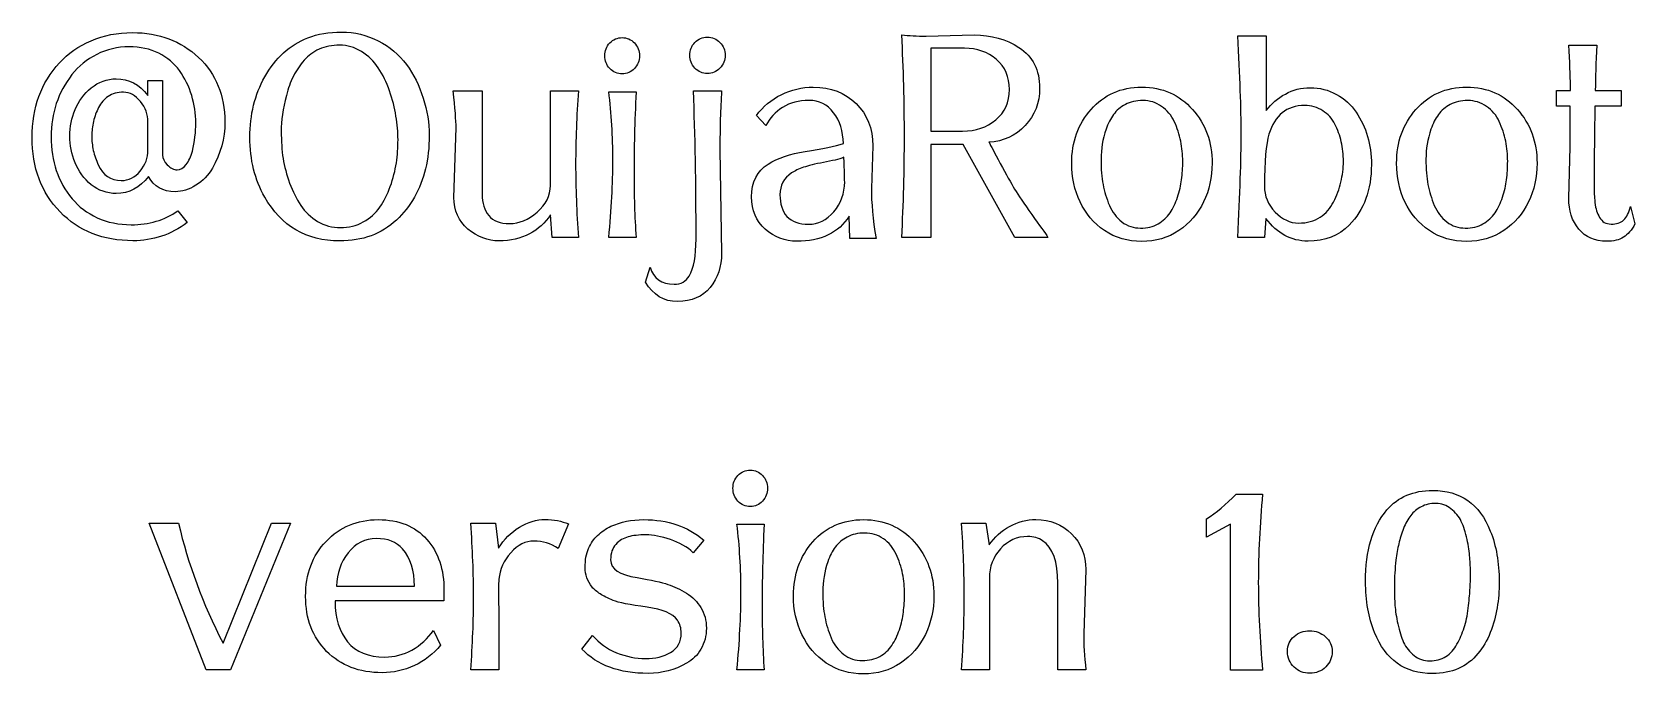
# Model space of a CAD drawing. Extents: x -16 to 298, y 21 to 171.
# Drawn here: x 121 to 187.2, y 135.4 to 161.9 of the extents above; entities that cross this region are included whole.
import ezdxf

# ---------------------------------------------------------------- set-up
doc = ezdxf.new("R2010")
doc.units = 0
doc.layers.add('Layer_1', color=7, linetype='CONTINUOUS')

msp = doc.modelspace()

# ---------------------------------------------------------------- linework, layer by layer
at = {"layer": 'Layer_1', "color": 7}
for points in [[(145.376304, 161.622906)], [(148.897194, 161.643576)], [(157.937124, 161.684916)], [(136.460394, 160.513586)], [(125.787484, 156.978916)], [(149.413954, 157.006476)], [(155.732234, 157.158066)], [(169.746914, 156.434596)], [(183.169004, 156.434596)], [(125.815094, 155.890266)], [(154.567784, 155.669786)], [(135.798934, 155.483746)], [(138.424144, 155.022106)], [(168.320614, 155.035886)], [(181.742704, 155.035886)], [(184.478144, 154.994546)], [(174.762944, 154.836066)], [(171.972454, 154.160836)], [(145.948194, 153.375346)], [(150.667974, 143.774696)], [(143.164654, 141.549156)], [(164.531034, 139.668136)], [(181.604904, 139.165156)], [(133.573414, 138.979116)], [(138.010694, 138.806846)], [(148.029034, 138.696596)], [(158.254074, 138.586376)], [(180.323404, 138.069616)], [(156.827774, 137.187666)], [(173.777674, 137.146326)], [(151.239854, 135.527136)]]:
    msp.add_lwpolyline(points, close=True, dxfattribs=at)
for points in [[(157.937124, 161.684916), (159.914614, 161.733116)], [(170.808014, 161.698696), (171.979344, 161.698696), (171.979344, 158.611896)], [(159.514974, 161.181936), (158.123164, 161.181936), (158.123164, 157.764396), (159.439184, 157.764396)], [(184.478124, 161.312846), (185.635684, 161.312846)], [(125.787534, 159.238906), (125.787534, 159.859016), (126.393874, 159.859016), (126.393874, 156.765326)], [(184.478134, 154.994546), (184.540134, 157.109836), (184.540134, 158.791036), (183.975144, 158.791036), (183.975144, 159.445606), (184.547024, 159.445606), (184.547024, 159.617866)], [(138.396574, 159.431826), (139.588574, 159.431826), (139.588574, 155.159906)], [(142.413554, 155.525086), (142.413554, 159.431826), (143.571104, 159.431826)], [(144.825094, 159.390486), (145.948194, 159.390486)], [(148.318404, 159.424936), (149.482854, 159.424936)], [(185.573684, 159.445606), (186.648554, 159.445606), (186.648554, 158.791036), (185.559904, 158.791036)], [(151.315624, 157.991776), (150.922874, 158.405186)], [(125.787494, 156.978916), (125.787494, 158.143366)], [(138.424104, 155.022106), (138.513704, 157.902206)], [(149.413954, 157.006476), (149.482854, 152.720786)], [(155.732264, 157.158066), (155.670264, 155.401066)], [(162.966964, 153.375316), (161.595814, 153.375316), (159.466744, 157.213156), (158.123164, 157.213156), (158.123164, 153.375316), (156.924264, 153.375316)], [(127.020874, 154.470886), (127.406724, 153.988576)], [(143.571104, 153.375346), (142.482454, 153.375346), (142.420454, 154.305526)], [(187.034404, 154.650036), (187.213554, 153.940346)], [(155.863184, 153.327116), (154.774534, 153.327116), (154.746934, 154.250406)], [(171.972444, 154.160836), (171.910444, 153.375346), (170.808014, 153.375346)], [(145.948194, 153.375346), (144.825094, 153.375346)], [(146.340924, 151.528776), (146.533844, 152.148896)], [(170.739104, 142.782506), (171.834644, 142.782506)], [(171.834644, 135.520246), (170.504834, 135.520246), (170.504834, 141.535376), (169.512644, 141.011726), (169.512644, 141.755866)], [(130.893124, 141.583606), (131.678604, 141.583606), (129.198134, 135.527136), (128.185284, 135.527136), (125.835724, 141.583606), (127.048394, 141.583606)], [(128.888084, 136.629566), (130.893124, 141.583606)], [(139.120114, 141.576716), (140.146754, 141.576716), (140.270774, 140.556976)], [(143.164554, 141.549156), (142.737364, 140.536306)], [(150.116754, 141.542266), (151.239854, 141.542266)], [(159.390954, 141.576716), (160.403814, 141.576716), (160.534724, 140.687886)], [(148.745614, 140.887706), (148.311524, 140.364046)], [(160.548504, 139.330516), (160.548504, 135.527136), (159.390954, 135.527136)], [(164.531034, 135.527136), (163.373484, 135.527136), (163.373484, 139.103146)], [(164.531034, 139.668136), (164.441434, 137.022306)], [(138.010694, 138.806866), (138.010694, 138.372786), (133.518284, 138.372786), (133.518284, 138.358986)], [(133.573414, 138.979116), (136.791124, 138.979116)], [(140.277554, 138.048946), (140.284554, 135.527136), (139.120114, 135.527136)], [(137.576614, 137.160086), (137.872884, 136.546866)], [(143.708884, 136.388406), (144.156744, 136.946516)], [(151.239854, 135.527136), (150.116754, 135.527136)]]:
    msp.add_lwpolyline(points, dxfattribs=at)
for points in [[(123.437974, 161.491996), (123.961634, 161.717076), (124.531224, 161.829616), (125.146744, 161.829616)], [(125.146744, 161.829616), (126.244584, 161.829616), (127.154091, 161.487403), (127.875264, 160.802976)], [(130.610624, 159.996826), (131.051597, 160.782306), (131.646451, 161.322036), (132.395184, 161.616016)], [(132.395184, 161.616016), (132.799411, 161.772196), (133.263351, 161.850286), (133.787004, 161.850286)], [(133.787004, 161.850286), (134.315251, 161.850286), (134.818234, 161.728559), (135.295954, 161.485106)], [(144.866434, 161.402426), (145.008827, 161.549413), (145.178784, 161.622906), (145.376304, 161.622906)], [(145.376304, 161.622906), (145.573824, 161.622906), (145.741484, 161.549413), (145.879284, 161.402426)], [(148.380424, 161.423096), (148.522824, 161.570083), (148.695081, 161.643576), (148.897194, 161.643576)], [(148.897194, 161.643576), (149.099307, 161.643576), (149.271561, 161.570083), (149.413954, 161.423096)], [(157.034514, 157.543886), (157.034514, 158.944893), (156.997764, 160.341303), (156.924264, 161.733116)], [(156.924264, 161.733116), (157.209057, 161.700983), (157.546677, 161.684916), (157.937124, 161.684916)], [(159.914614, 161.733116), (160.622001, 161.733116), (161.239821, 161.560863), (161.768074, 161.216356)], [(170.945814, 157.640376), (170.945814, 158.692283), (170.899881, 160.045056), (170.808014, 161.698696)], [(122.128844, 160.582486), (122.482537, 160.968339), (122.918914, 161.271509), (123.437974, 161.491996)], [(123.672244, 160.926996), (123.258831, 160.720289), (122.916617, 160.442386), (122.645604, 160.093286)], [(125.002054, 161.243946), (124.533521, 161.243946), (124.090251, 161.138296), (123.672244, 160.926996)], [(126.235394, 160.975226), (125.881701, 161.154373), (125.470587, 161.243946), (125.002054, 161.243946)], [(127.089784, 160.258646), (126.873891, 160.561819), (126.589094, 160.800679), (126.235394, 160.975226)], [(132.856804, 161.140596), (132.613351, 161.030349), (132.406647, 160.878766), (132.236694, 160.685846)], [(133.704304, 161.312846), (133.387357, 161.312846), (133.104857, 161.255429), (132.856804, 161.140596)], [(134.606914, 161.044136), (134.326714, 161.223276), (134.025844, 161.312846), (133.704304, 161.312846)], [(135.302824, 160.368896), (135.123684, 160.644503), (134.891714, 160.869583), (134.606914, 161.044136)], [(135.295954, 161.485106), (135.773674, 161.246246), (136.161821, 160.922406), (136.460394, 160.513586)], [(144.659724, 160.871876), (144.659724, 161.078583), (144.728627, 161.255433), (144.866434, 161.402426)], [(145.879284, 161.402426), (146.021684, 161.255433), (146.092884, 161.078583), (146.092884, 160.871876)], [(148.166834, 160.892546), (148.166834, 161.099253), (148.238031, 161.276103), (148.380424, 161.423096)], [(149.413954, 161.423096), (149.560947, 161.276103), (149.634444, 161.099253), (149.634444, 160.892546)], [(160.837894, 160.720296), (160.479607, 161.028056), (160.038634, 161.181936), (159.514974, 161.181936)], [(161.768074, 161.216356), (162.337661, 160.839689), (162.622454, 160.279286), (162.622454, 159.535146)], [(184.547024, 159.617866), (184.547024, 160.068019), (184.524057, 160.633013), (184.478124, 161.312846)], [(185.635684, 161.312846), (185.603551, 160.582486), (185.582884, 159.960073), (185.573684, 159.445606)], [(120.998854, 157.495686), (120.998854, 158.731326), (121.375517, 159.760259), (122.128844, 160.582486)], [(127.592764, 159.232016), (127.477924, 159.613269), (127.310264, 159.955479), (127.089784, 160.258646)], [(127.875264, 160.802976), (128.601031, 160.118549), (128.963914, 159.232013), (128.963914, 158.143366)], [(132.236694, 160.685846), (132.066734, 160.492919), (131.919744, 160.274729), (131.795724, 160.031276)], [(135.764474, 159.424936), (135.640447, 159.778636), (135.486564, 160.093289), (135.302824, 160.368896)], [(136.460394, 160.513586), (136.763567, 160.104766), (136.995537, 159.643123), (137.156304, 159.128656)], [(144.866434, 160.341336), (144.728627, 160.492916), (144.659724, 160.669763), (144.659724, 160.871876)], [(145.376304, 160.120846), (145.178784, 160.120846), (145.008827, 160.194343), (144.866434, 160.341336)], [(145.879284, 160.341336), (145.741484, 160.194343), (145.573824, 160.120846), (145.376304, 160.120846)], [(146.092884, 160.871876), (146.092884, 160.669763), (146.021684, 160.492916), (145.879284, 160.341336)], [(148.380424, 160.362006), (148.238031, 160.513586), (148.166834, 160.690433), (148.166834, 160.892546)], [(148.897194, 160.141516), (148.699674, 160.141516), (148.527417, 160.215013), (148.380424, 160.362006)], [(149.413954, 160.362006), (149.266967, 160.215013), (149.094714, 160.141516), (148.897194, 160.141516)], [(149.634444, 160.892546), (149.634444, 160.690433), (149.560947, 160.513586), (149.413954, 160.362006)], [(161.375334, 159.480056), (161.375334, 160.003709), (161.196187, 160.417123), (160.837894, 160.720296)], [(122.645604, 160.093286), (122.071424, 159.353739), (121.784334, 158.499356), (121.784334, 157.530136)], [(123.444864, 159.548956), (123.748037, 159.797003), (124.092547, 159.921026), (124.478394, 159.921026)], [(124.478394, 159.921026), (124.988267, 159.921026), (125.424647, 159.693653), (125.787534, 159.238906)], [(129.997404, 157.509466), (129.997404, 158.441939), (130.201811, 159.271059), (130.610624, 159.996826)], [(131.795724, 160.031276), (131.671697, 159.787823), (131.575234, 159.523699), (131.506334, 159.238906)], [(122.776524, 158.653236), (122.923511, 159.006929), (123.146291, 159.305503), (123.444864, 159.548956)], [(124.140734, 159.190666), (123.975374, 159.075833), (123.844461, 158.926546), (123.747994, 158.742806)], [(124.781524, 159.369816), (124.524291, 159.369816), (124.310694, 159.310099), (124.140734, 159.190666)], [(125.477434, 158.983966), (125.270727, 159.241199), (125.038757, 159.369816), (124.781524, 159.369816)], [(125.787494, 158.143366), (125.787494, 158.451126), (125.684141, 158.731326), (125.477434, 158.983966)], [(127.765014, 158.102016), (127.765014, 158.478683), (127.707597, 158.855349), (127.592764, 159.232016)], [(131.506334, 159.238906), (131.363934, 158.678499), (131.292734, 158.186996), (131.292734, 157.764396)], [(136.033184, 158.384516), (135.982651, 158.724436), (135.893081, 159.071243), (135.764474, 159.424936)], [(137.156304, 159.128656), (137.321671, 158.614189), (137.404354, 158.102019), (137.404354, 157.592146)], [(138.513704, 157.902206), (138.513704, 158.200779), (138.474661, 158.710653), (138.396574, 159.431826)], [(143.571104, 159.431826), (143.493017, 158.393706), (143.453974, 157.383146), (143.453974, 156.400146)], [(144.990454, 156.572396), (144.990454, 157.550803), (144.935334, 158.490166), (144.825094, 159.390486)], [(145.948194, 159.390486), (145.893061, 158.136473), (145.865494, 157.031746), (145.865494, 156.076306)], [(148.428654, 153.313336), (148.428654, 155.610069), (148.391904, 157.647269), (148.318404, 159.424936)], [(149.482854, 159.424936), (149.436921, 158.694576), (149.413954, 157.888423), (149.413954, 157.006476)], [(150.922874, 158.405186), (151.193894, 158.777259), (151.536107, 159.064353), (151.949514, 159.266466)], [(151.949514, 159.266466), (152.362927, 159.473166), (152.803901, 159.576516), (153.272434, 159.576516)], [(153.093284, 159.032196), (152.675284, 159.032196), (152.312401, 158.935733), (152.004634, 158.742806)], [(154.106144, 158.522326), (153.848911, 158.862239), (153.511291, 159.032196), (153.093284, 159.032196)], [(153.272434, 159.576516), (153.989014, 159.576516), (154.576977, 159.351439), (155.036324, 158.901286)], [(160.810334, 158.226046), (161.187001, 158.538399), (161.375334, 158.956403), (161.375334, 159.480056)], [(162.622454, 159.535146), (162.622454, 158.933406), (162.422637, 158.418939), (162.023004, 157.991746)], [(164.744634, 158.660126), (165.282067, 159.271053), (165.980271, 159.576516), (166.839244, 159.576516)], [(166.887434, 159.025306), (166.607227, 159.025306), (166.366071, 158.970186), (166.163964, 158.859946)], [(166.839244, 159.576516), (167.698224, 159.576516), (168.396431, 159.271053), (168.933864, 158.660126)], [(167.659134, 158.784146), (167.429461, 158.944919), (167.172227, 159.025306), (166.887434, 159.025306)], [(171.979344, 158.611896), (172.199831, 158.896689), (172.463954, 159.124066), (172.771714, 159.294026)], [(172.771714, 159.294026), (173.079474, 159.468573), (173.423984, 159.555846), (173.805244, 159.555846)], [(173.805244, 159.555846), (174.186504, 159.555846), (174.544794, 159.463979), (174.880114, 159.280246)], [(174.880114, 159.280246), (175.215434, 159.096506), (175.486447, 158.853053), (175.693154, 158.549886)], [(178.166724, 158.660126), (178.704157, 159.271053), (179.402364, 159.576516), (180.261344, 159.576516)], [(180.309524, 159.025306), (180.029324, 159.025306), (179.788167, 158.970186), (179.586054, 158.859946)], [(180.261344, 159.576516), (181.120317, 159.576516), (181.818524, 159.271053), (182.355964, 158.660126)], [(181.081224, 158.784146), (180.851551, 158.944919), (180.594317, 159.025306), (180.309524, 159.025306)], [(122.556034, 157.557696), (122.556034, 157.934356), (122.629531, 158.299536), (122.776524, 158.653236)], [(123.747994, 158.742806), (123.656127, 158.559066), (123.584931, 158.366143), (123.534404, 158.164036)], [(136.115884, 157.406106), (136.115884, 157.723059), (136.088317, 158.049196), (136.033184, 158.384516)], [(152.004634, 158.742806), (151.696874, 158.554473), (151.467204, 158.304129), (151.315624, 157.991776)], [(154.512664, 157.247636), (154.503464, 157.757509), (154.367957, 158.182406), (154.106144, 158.522326)], [(155.036324, 158.901286), (155.500264, 158.455719), (155.732234, 157.874646), (155.732234, 157.158066)], [(163.945364, 156.434596), (163.945364, 157.311943), (164.211787, 158.053786), (164.744634, 158.660126)], [(165.674754, 158.446526), (165.550734, 158.276573), (165.447381, 158.074463), (165.364694, 157.840196)], [(166.163964, 158.859946), (165.961851, 158.754293), (165.798781, 158.616486), (165.674754, 158.446526)], [(168.182784, 158.157146), (168.063357, 158.418973), (167.888807, 158.627973), (167.659134, 158.784146)], [(168.933864, 158.660126), (169.475897, 158.053786), (169.746914, 157.311943), (169.746914, 156.434596)], [(173.570934, 158.818596), (172.822201, 158.818596), (172.330701, 158.423559), (172.096434, 157.633486)], [(174.315074, 158.605006), (174.099187, 158.747399), (173.851141, 158.818596), (173.570934, 158.818596)], [(174.818064, 158.053786), (174.698631, 158.283459), (174.530967, 158.467199), (174.315074, 158.605006)], [(175.693154, 158.549886), (176.115754, 157.929766), (176.327054, 157.208593), (176.327054, 156.386366)], [(177.367464, 156.434596), (177.367464, 157.311943), (177.633884, 158.053786), (178.166724, 158.660126)], [(179.096854, 158.446526), (178.972827, 158.276573), (178.869474, 158.074463), (178.786794, 157.840196)], [(179.586054, 158.859946), (179.383941, 158.754293), (179.220874, 158.616486), (179.096854, 158.446526)], [(181.604874, 158.157146), (181.485447, 158.418973), (181.310897, 158.627973), (181.081224, 158.784146)], [(182.355964, 158.660126), (182.897991, 158.053786), (183.169004, 157.311943), (183.169004, 156.434596)], [(185.559904, 158.791036), (185.541504, 157.821816), (185.532304, 156.992696), (185.532304, 156.303676)], [(123.534404, 158.164036), (123.488471, 157.961923), (123.465504, 157.762106), (123.465504, 157.564586)], [(127.620324, 156.930686), (127.716784, 157.334913), (127.765014, 157.725356), (127.765014, 158.102016)], [(128.963914, 158.143366), (128.963914, 157.463533), (128.791657, 156.825039), (128.447144, 156.227886)], [(131.292734, 157.764396), (131.292734, 157.346396), (131.318001, 156.969733), (131.368534, 156.634406)], [(137.404354, 157.592146), (137.404354, 157.086866), (137.353827, 156.625223), (137.252774, 156.207216)], [(159.439184, 157.764396), (159.981211, 157.764396), (160.438261, 157.918279), (160.810334, 158.226046)], [(162.023004, 157.991746), (161.623377, 157.569146), (161.124987, 157.339473), (160.527834, 157.302726)], [(165.364694, 157.840196), (165.226894, 157.431376), (165.157994, 157.020259), (165.157994, 156.606846)], [(168.451504, 157.344096), (168.396371, 157.624296), (168.306797, 157.895313), (168.182784, 158.157146)], [(170.808014, 153.375346), (170.899881, 155.171393), (170.945814, 156.593069), (170.945814, 157.640376)], [(172.096434, 157.633486), (171.972414, 157.233853), (171.910404, 156.519569), (171.910404, 155.490636)], [(175.079894, 157.323426), (175.024761, 157.580659), (174.937484, 157.824113), (174.818064, 158.053786)], [(178.786794, 157.840196), (178.648987, 157.431376), (178.580084, 157.020259), (178.580084, 156.606846)], [(181.873594, 157.344096), (181.818461, 157.624296), (181.728887, 157.895313), (181.604874, 158.157146)], [(122.156404, 154.429546), (121.384704, 155.228813), (120.998854, 156.250859), (120.998854, 157.495686)], [(121.784334, 157.530136), (121.784334, 156.519576), (122.073721, 155.667489), (122.652494, 154.973876)], [(122.776524, 156.455266), (122.629531, 156.813553), (122.556034, 157.181029), (122.556034, 157.557696)], [(123.465504, 157.564586), (123.465504, 157.367066), (123.486171, 157.167249), (123.527504, 156.965136)], [(123.527504, 156.965136), (123.573437, 156.763023), (123.642337, 156.565506), (123.734204, 156.372586)], [(125.463644, 156.110756), (125.679537, 156.372583), (125.787484, 156.661969), (125.787484, 156.978916)], [(127.365384, 156.379476), (127.480224, 156.526463), (127.565204, 156.710199), (127.620324, 156.930686)], [(130.610624, 155.042776), (130.201811, 155.754763), (129.997404, 156.576993), (129.997404, 157.509466)], [(136.046984, 156.448376), (136.092917, 156.769916), (136.115884, 157.089159), (136.115884, 157.406106)], [(152.934814, 156.916906), (153.651394, 157.027153), (154.177344, 157.137396), (154.512664, 157.247636)], [(156.924264, 153.375316), (156.997764, 154.753356), (157.034514, 156.142879), (157.034514, 157.543886)], [(160.527834, 157.302726), (160.601334, 157.174113), (160.757514, 156.882429), (160.996374, 156.427676)], [(168.534204, 156.524166), (168.534204, 156.795179), (168.506637, 157.068489), (168.451504, 157.344096)], [(175.169494, 156.510386), (175.169494, 156.795179), (175.139627, 157.066193), (175.079894, 157.323426)], [(181.956294, 156.524166), (181.956294, 156.795179), (181.928727, 157.068489), (181.873594, 157.344096)], [(123.444864, 155.552646), (123.146291, 155.800693), (122.923511, 156.101566), (122.776524, 156.455266)], [(123.734204, 156.372586), (123.931724, 155.940799), (124.248674, 155.724906), (124.685054, 155.724906)], [(126.393874, 156.765326), (126.393874, 156.641299), (126.458181, 156.510386), (126.586794, 156.372586)], [(126.586794, 156.372586), (126.720007, 156.234779), (126.855514, 156.165876), (126.993314, 156.165876)], [(126.993314, 156.165876), (127.131121, 156.165876), (127.255144, 156.237076), (127.365384, 156.379476)], [(131.368534, 156.634406), (131.423667, 156.303679), (131.513241, 155.966063), (131.637254, 155.621556)], [(135.798944, 155.483746), (135.918371, 155.809886), (136.001051, 156.131429), (136.046984, 156.448376)], [(143.453974, 156.400146), (143.453974, 155.421739), (143.493017, 154.413473), (143.571104, 153.375346)], [(144.825094, 153.375346), (144.935334, 154.528306), (144.990454, 155.593989), (144.990454, 156.572396)], [(150.723064, 155.049666), (150.723064, 155.665193), (150.950441, 156.115353), (151.405194, 156.400146)], [(151.405194, 156.400146), (151.804821, 156.652786), (152.314694, 156.825039), (152.934814, 156.916906)], [(152.865904, 156.269226), (152.668384, 156.200326), (152.503017, 156.122239), (152.369804, 156.034966)], [(153.692724, 156.469046), (153.339031, 156.404713), (153.063424, 156.338106), (152.865904, 156.269226)], [(154.533324, 156.682636), (154.331217, 156.604549), (154.051017, 156.533353), (153.692724, 156.469046)], [(154.567824, 155.669786), (154.567824, 155.780026), (154.556324, 156.117643), (154.533324, 156.682636)], [(160.996374, 156.427676), (161.239827, 155.972923), (161.437344, 155.619226), (161.588924, 155.366586)], [(164.289874, 154.842956), (164.060201, 155.329863), (163.945364, 155.860409), (163.945364, 156.434596)], [(165.157994, 156.606846), (165.157994, 156.198033), (165.185561, 155.848929), (165.240694, 155.559536)], [(168.486004, 155.759356), (168.518137, 155.998216), (168.534204, 156.253153), (168.534204, 156.524166)], [(169.746914, 156.434596), (169.746914, 155.860409), (169.629781, 155.329863), (169.395514, 154.842956)], [(175.066144, 155.656006), (175.135044, 155.945393), (175.169494, 156.230186), (175.169494, 156.510386)], [(176.327054, 156.386366), (176.327054, 155.339053), (176.021587, 154.505339), (175.410654, 153.885226)], [(177.711974, 154.842956), (177.482301, 155.329863), (177.367464, 155.860409), (177.367464, 156.434596)], [(178.580084, 156.606846), (178.580084, 156.198033), (178.607651, 155.848929), (178.662784, 155.559536)], [(181.908094, 155.759356), (181.940227, 155.998216), (181.956294, 156.253153), (181.956294, 156.524166)], [(183.169004, 156.434596), (183.169004, 155.860409), (183.051871, 155.329863), (182.817604, 154.842956)], [(185.532304, 156.303676), (185.532304, 155.619256), (185.532304, 155.233406), (185.532304, 155.146126)], [(125.815094, 155.890266), (125.447621, 155.421733), (125.002054, 155.187466), (124.478394, 155.187466)], [(124.685054, 155.724906), (124.992814, 155.724906), (125.252344, 155.853523), (125.463644, 156.110756)], [(126.917524, 155.263266), (126.403057, 155.263266), (126.035581, 155.472266), (125.815094, 155.890266)], [(128.447144, 156.227886), (128.277191, 155.943093), (128.049814, 155.711123), (127.765014, 155.531976)], [(131.637254, 155.621556), (131.765874, 155.277043), (131.919754, 154.969279), (132.098894, 154.698266)], [(137.252774, 156.207216), (137.151714, 155.789209), (136.997831, 155.398766), (136.791124, 155.035886)], [(145.865494, 156.076306), (145.865494, 155.120866), (145.893061, 154.220546), (145.948194, 153.375346)], [(152.369804, 156.034966), (152.052857, 155.823666), (151.894384, 155.525089), (151.894384, 155.139236)], [(154.119914, 154.436436), (154.418494, 154.780949), (154.567784, 155.192066), (154.567784, 155.669786)], [(168.320644, 155.035886), (168.403324, 155.283933), (168.458444, 155.525089), (168.486004, 155.759356)], [(174.762974, 154.836066), (174.896181, 155.097893), (174.997237, 155.371206), (175.066144, 155.656006)], [(181.742734, 155.035886), (181.825414, 155.283933), (181.880534, 155.525089), (181.908094, 155.759356)], [(122.652494, 154.973876), (122.928101, 154.643143), (123.274907, 154.381316), (123.692914, 154.188396)], [(124.478394, 155.187466), (124.092547, 155.187466), (123.748037, 155.309193), (123.444864, 155.552646)], [(127.765014, 155.531976), (127.480221, 155.352836), (127.197724, 155.263266), (126.917524, 155.263266)], [(133.704324, 153.230656), (132.330877, 153.230656), (131.299644, 153.834696), (130.610624, 155.042776)], [(135.364844, 154.622476), (135.539397, 154.870523), (135.684094, 155.157613), (135.798934, 155.483746)], [(136.791124, 155.035886), (136.589017, 154.677593), (136.343267, 154.362939), (136.053874, 154.091926)], [(139.002914, 153.719856), (138.617067, 154.050589), (138.424144, 154.484673), (138.424144, 155.022106)], [(139.588574, 155.159906), (139.588574, 154.797026), (139.680444, 154.503046), (139.864184, 154.277966)], [(141.862334, 154.415766), (142.229814, 154.728126), (142.413554, 155.097899), (142.413554, 155.525086)], [(151.288054, 153.712966), (150.911394, 154.048293), (150.723064, 154.493859), (150.723064, 155.049666)], [(151.894384, 155.139236), (151.894384, 154.757983), (151.990847, 154.459409), (152.183774, 154.243516)], [(155.670264, 155.401066), (155.670264, 154.813099), (155.734571, 154.121783), (155.863184, 153.327116)], [(161.588924, 155.366586), (161.740511, 155.118539), (161.977074, 154.769436), (162.298614, 154.319276)], [(165.240694, 155.559536), (165.295827, 155.270149), (165.383104, 154.983059), (165.502524, 154.698266)], [(168.010554, 154.388206), (168.134574, 154.576539), (168.237927, 154.792433), (168.320614, 155.035886)], [(171.910404, 155.490636), (171.910404, 155.086416), (172.057394, 154.730423), (172.351374, 154.422656)], [(178.662784, 155.559536), (178.717917, 155.270149), (178.805194, 154.983059), (178.924614, 154.698266)], [(181.432644, 154.388206), (181.556664, 154.576539), (181.660017, 154.792433), (181.742704, 155.035886)], [(184.891554, 153.719856), (184.615947, 154.055183), (184.478144, 154.480079), (184.478144, 154.994546)], [(185.532304, 155.146126), (185.536971, 155.063446), (185.546171, 154.953203), (185.559904, 154.815396)], [(125.167414, 153.237546), (123.931774, 153.237546), (122.928104, 153.634879), (122.156404, 154.429546)], [(125.091624, 153.899006), (125.831171, 153.899006), (126.474254, 154.089633), (127.020874, 154.470886)], [(132.098894, 154.698266), (132.282634, 154.431846), (132.514604, 154.211359), (132.794804, 154.036806)], [(134.682724, 154.016136), (134.962924, 154.172316), (135.190297, 154.374429), (135.364844, 154.622476)], [(140.725454, 153.947236), (141.120494, 153.947236), (141.499454, 154.103413), (141.862334, 154.415766)], [(142.420454, 154.305526), (142.199967, 153.974799), (141.908281, 153.712973), (141.545394, 153.520046)], [(153.079494, 153.919676), (153.479127, 153.919676), (153.825934, 154.091929), (154.119914, 154.436436)], [(162.298614, 154.319276), (162.624754, 153.873709), (162.847537, 153.559056), (162.966964, 153.375316)], [(165.302734, 153.657846), (164.857167, 153.961013), (164.519547, 154.356049), (164.289874, 154.842956)], [(165.502524, 154.698266), (165.621951, 154.418066), (165.794204, 154.190689), (166.019284, 154.016136)], [(167.514454, 153.933456), (167.721161, 154.052883), (167.886527, 154.204466), (168.010554, 154.388206)], [(169.395514, 154.842956), (169.161247, 154.356049), (168.819034, 153.961013), (168.368874, 153.657846)], [(172.351374, 154.422656), (172.645354, 154.119489), (172.966897, 153.967906), (173.316004, 153.967906)], [(174.204834, 154.209066), (174.443694, 154.369833), (174.629731, 154.578833), (174.762944, 154.836066)], [(178.724824, 153.657846), (178.279264, 153.961013), (177.941647, 154.356049), (177.711974, 154.842956)], [(178.924614, 154.698266), (179.044047, 154.418066), (179.216301, 154.190689), (179.441374, 154.016136)], [(180.936554, 153.933456), (181.143254, 154.052883), (181.308617, 154.204466), (181.432644, 154.388206)], [(182.817604, 154.842956), (182.583337, 154.356049), (182.241124, 153.961013), (181.790964, 153.657846)], [(185.559904, 154.815396), (185.573704, 154.682189), (185.596671, 154.569649), (185.628804, 154.477776)], [(185.628804, 154.477776), (185.660937, 154.385909), (185.702281, 154.294043), (185.752834, 154.202176)], [(186.745024, 154.091926), (186.869044, 154.206766), (186.965504, 154.392803), (187.034404, 154.650036)], [(123.692914, 154.188396), (124.115514, 153.995469), (124.581751, 153.899006), (125.091624, 153.899006)], [(127.406724, 153.988576), (126.736084, 153.487889), (125.989647, 153.237546), (125.167414, 153.237546)], [(132.794804, 154.036806), (133.079597, 153.866846), (133.394251, 153.781866), (133.738764, 153.781866)], [(136.053874, 154.091926), (135.433761, 153.517746), (134.650577, 153.230656), (133.704324, 153.230656)], [(133.738764, 153.781866), (134.087864, 153.781866), (134.402517, 153.859956), (134.682724, 154.016136)], [(140.291384, 153.230656), (139.822851, 153.230656), (139.393361, 153.393723), (139.002914, 153.719856)], [(139.864184, 154.277966), (140.047924, 154.057479), (140.335014, 153.947236), (140.725454, 153.947236)], [(152.590304, 153.216876), (152.098804, 153.216876), (151.664721, 153.382239), (151.288054, 153.712966)], [(152.183774, 154.243516), (152.381294, 154.027623), (152.679867, 153.919676), (153.079494, 153.919676)], [(154.746934, 154.250406), (154.544821, 153.915079), (154.257731, 153.657846), (153.885664, 153.478706)], [(166.839244, 153.209986), (166.265064, 153.209986), (165.752894, 153.359273), (165.302734, 153.657846)], [(166.019284, 154.016136), (166.248957, 153.846176), (166.503894, 153.761196), (166.784094, 153.761196)], [(166.784094, 153.761196), (167.068894, 153.761196), (167.312347, 153.818616), (167.514454, 153.933456)], [(168.368874, 153.657846), (167.923307, 153.359273), (167.413431, 153.209986), (166.839244, 153.209986)], [(173.708784, 153.223766), (173.015171, 153.223766), (172.436394, 153.536123), (171.972454, 154.160836)], [(173.316004, 153.967906), (173.669697, 153.967906), (173.965974, 154.048293), (174.204834, 154.209066)], [(175.410654, 153.885226), (174.974281, 153.444253), (174.406991, 153.223766), (173.708784, 153.223766)], [(180.261344, 153.209986), (179.687157, 153.209986), (179.174984, 153.359273), (178.724824, 153.657846)], [(179.441374, 154.016136), (179.671047, 153.846176), (179.925987, 153.761196), (180.206194, 153.761196)], [(180.206194, 153.761196), (180.490987, 153.761196), (180.734441, 153.818616), (180.936554, 153.933456)], [(181.790964, 153.657846), (181.345397, 153.359273), (180.835524, 153.209986), (180.261344, 153.209986)], [(186.049114, 153.216876), (185.553021, 153.216876), (185.167167, 153.384536), (184.891554, 153.719856)], [(185.752834, 154.202176), (185.853887, 154.018436), (186.012361, 153.926566), (186.228254, 153.926566)], [(186.228254, 153.926566), (186.448741, 153.926566), (186.620997, 153.981686), (186.745024, 154.091926)], [(187.213554, 153.940346), (187.080341, 153.683113), (186.921867, 153.497076), (186.738134, 153.382236)], [(141.545394, 153.520046), (141.182514, 153.327119), (140.764511, 153.230656), (140.291384, 153.230656)], [(148.146154, 151.783716), (148.334487, 152.105256), (148.428654, 152.615129), (148.428654, 153.313336)], [(153.885664, 153.478706), (153.513591, 153.304153), (153.081804, 153.216876), (152.590304, 153.216876)], [(186.738134, 153.382236), (186.558987, 153.271996), (186.329314, 153.216876), (186.049114, 153.216876)], [(149.482854, 152.720786), (149.482854, 152.174159), (149.324377, 151.705626), (149.007424, 151.315186)], [(146.533844, 152.148896), (146.671651, 151.680363), (147.000084, 151.446096), (147.519144, 151.446096)], [(147.519144, 151.446096), (147.803937, 151.446096), (148.012941, 151.558636), (148.146154, 151.783716)], [(147.670724, 150.729516), (147.096544, 150.729516), (146.653277, 150.995936), (146.340924, 151.528776)], [(149.007424, 151.315186), (148.695071, 150.924739), (148.249504, 150.729516), (147.670724, 150.729516)], [(150.158094, 143.554206), (150.300494, 143.701199), (150.470454, 143.774696), (150.667974, 143.774696)], [(150.667974, 143.774696), (150.865494, 143.774696), (151.033154, 143.701199), (151.170954, 143.554206)], [(149.951394, 143.023656), (149.951394, 143.230363), (150.020294, 143.407213), (150.158094, 143.554206)], [(151.170954, 143.554206), (151.313354, 143.407213), (151.384554, 143.230363), (151.384554, 143.023656)], [(150.158094, 142.493116), (150.020294, 142.644703), (149.951394, 142.821549), (149.951394, 143.023656)], [(150.667974, 142.272626), (150.470454, 142.272626), (150.300494, 142.346123), (150.158094, 142.493116)], [(151.170954, 142.493116), (151.033154, 142.346123), (150.865494, 142.272626), (150.667974, 142.272626)], [(151.384554, 143.023656), (151.384554, 142.821549), (151.313354, 142.644703), (151.170954, 142.493116)], [(169.512644, 141.755866), (169.912277, 142.013099), (170.321097, 142.355313), (170.739104, 142.782506)], [(171.834644, 142.782506), (171.715211, 141.537679), (171.655494, 140.322709), (171.655494, 139.137596)], [(176.967814, 142.127936), (177.431747, 142.665369), (178.061051, 142.934086), (178.855724, 142.934086)], [(178.993544, 142.396656), (178.763871, 142.396656), (178.561757, 142.350719), (178.387204, 142.258846)], [(178.855724, 142.934086), (179.999497, 142.934086), (180.794164, 142.375983), (181.239724, 141.259776)], [(179.613664, 142.176166), (179.429924, 142.323159), (179.223217, 142.396656), (178.993544, 142.396656)], [(133.146214, 140.832556), (133.715807, 141.429709), (134.432387, 141.728286), (135.295954, 141.728286)], [(135.295954, 141.728286), (136.159527, 141.728286), (136.830174, 141.457273), (137.307894, 140.915246)], [(141.132044, 141.418246), (141.485744, 141.629546), (141.839441, 141.735196), (142.193134, 141.735196)], [(142.193134, 141.735196), (142.551427, 141.735196), (142.875267, 141.673183), (143.164654, 141.549156)], [(144.914664, 141.452696), (145.314297, 141.636436), (145.766754, 141.728306), (146.272034, 141.728306)], [(146.272034, 141.728306), (147.255034, 141.728306), (148.079561, 141.448106), (148.745614, 140.887706)], [(153.251794, 140.811906), (153.789227, 141.422839), (154.487434, 141.728306), (155.346414, 141.728306)], [(155.346414, 141.728306), (156.205387, 141.728306), (156.903594, 141.422839), (157.441034, 140.811906)], [(161.382224, 141.445806), (161.726731, 141.638733), (162.087317, 141.735196), (162.463984, 141.735196)], [(162.463984, 141.735196), (163.051944, 141.735196), (163.543444, 141.539973), (163.938484, 141.149526)], [(176.085864, 139.172046), (176.085864, 140.453619), (176.379847, 141.438916), (176.967814, 142.127936)], [(177.953124, 141.900556), (177.838291, 141.753569), (177.737234, 141.574426), (177.649954, 141.363126)], [(178.387204, 142.258846), (178.212657, 142.166979), (178.067964, 142.047549), (177.953124, 141.900556)], [(180.040854, 141.652516), (179.944394, 141.859223), (179.801997, 142.033773), (179.613664, 142.176166)], [(127.048394, 141.583606), (127.438841, 139.906999), (128.052071, 138.255653), (128.888084, 136.629566)], [(139.237244, 138.531256), (139.237244, 139.495883), (139.198201, 140.511036), (139.120114, 141.576716)], [(140.270774, 140.556976), (140.495854, 140.919856), (140.782944, 141.206946), (141.132044, 141.418246)], [(143.984484, 140.536306), (144.080951, 140.756786), (144.207271, 140.938226), (144.363444, 141.080626)], [(144.363444, 141.080626), (144.519624, 141.227619), (144.703364, 141.351643), (144.914664, 141.452696)], [(146.361604, 141.101296), (146.063031, 141.101296), (145.817281, 141.073729), (145.624354, 141.018596)], [(147.367574, 140.908376), (146.995501, 141.036989), (146.660177, 141.101296), (146.361604, 141.101296)], [(150.282124, 138.724186), (150.282124, 139.702593), (150.227001, 140.641953), (150.116754, 141.542266)], [(151.239854, 141.542266), (151.184721, 140.288253), (151.157154, 139.183526), (151.157154, 138.228086)], [(155.394594, 141.177086), (155.114394, 141.177086), (154.873237, 141.121966), (154.671124, 141.011726)], [(156.166294, 140.935936), (155.936621, 141.096703), (155.679387, 141.177086), (155.394594, 141.177086)], [(159.508084, 138.551926), (159.508084, 139.511959), (159.469041, 140.520223), (159.390954, 141.576716)], [(160.534724, 140.687886), (160.755211, 141.004833), (161.037711, 141.257473), (161.382224, 141.445806)], [(163.938484, 141.149526), (164.333517, 140.759086), (164.531034, 140.265289), (164.531034, 139.668136)], [(177.649954, 141.363126), (177.567274, 141.151826), (177.502967, 140.942823), (177.457034, 140.736116)], [(180.282014, 140.915266), (180.222281, 141.200059), (180.141894, 141.445809), (180.040854, 141.652516)], [(181.239724, 141.259776), (181.483177, 140.648843), (181.604904, 139.950636), (181.604904, 139.165156)], [(132.298724, 138.558796), (132.298724, 139.482083), (132.581221, 140.240003), (133.146214, 140.832556)], [(135.220164, 140.949716), (134.751631, 140.949716), (134.363484, 140.754493), (134.055724, 140.364046)], [(136.301924, 140.522526), (136.053877, 140.807319), (135.693291, 140.949716), (135.220164, 140.949716)], [(136.791124, 138.979116), (136.804924, 139.622203), (136.641857, 140.136673), (136.301924, 140.522526)], [(137.307894, 140.915246), (137.785614, 140.373213), (138.019881, 139.670413), (138.010694, 138.806846)], [(141.738284, 140.846356), (141.389184, 140.846356), (141.067641, 140.685586), (140.773654, 140.364046)], [(142.737364, 140.536306), (142.425011, 140.743006), (142.091984, 140.846356), (141.738284, 140.846356)], [(143.846684, 139.757706), (143.846684, 140.060879), (143.892617, 140.320413), (143.984484, 140.536306)], [(145.114484, 140.708536), (144.972084, 140.556949), (144.900884, 140.345649), (144.900884, 140.074636)], [(145.624354, 141.018596), (145.431427, 140.968063), (145.261471, 140.864709), (145.114484, 140.708536)], [(148.311524, 140.364046), (148.058884, 140.602906), (147.744234, 140.784349), (147.367574, 140.908376)], [(152.452534, 138.586376), (152.452534, 139.463729), (152.718954, 140.205573), (153.251794, 140.811906)], [(154.181924, 140.598316), (154.057897, 140.428356), (153.954544, 140.226243), (153.871864, 139.991976)], [(154.671124, 141.011726), (154.469011, 140.906073), (154.305944, 140.768269), (154.181924, 140.598316)], [(156.689954, 140.308926), (156.570521, 140.570753), (156.395967, 140.779756), (156.166294, 140.935936)], [(157.441034, 140.811906), (157.983061, 140.205573), (158.254074, 139.463729), (158.254074, 138.586376)], [(161.003264, 140.522526), (160.700091, 140.182606), (160.548504, 139.785269), (160.548504, 139.330516)], [(162.126364, 141.032396), (161.685391, 141.032396), (161.311024, 140.862439), (161.003264, 140.522526)], [(162.746474, 140.860136), (162.576521, 140.974976), (162.369817, 141.032396), (162.126364, 141.032396)], [(163.373484, 139.103146), (163.373484, 139.989679), (163.164481, 140.575343), (162.746474, 140.860136)], [(177.457034, 140.736116), (177.411101, 140.529409), (177.372057, 140.304329), (177.339904, 140.060876)], [(180.392254, 140.164236), (180.378454, 140.384716), (180.341707, 140.635059), (180.282014, 140.915266)], [(134.055724, 140.364046), (133.752557, 139.973599), (133.591787, 139.511956), (133.573414, 138.979116)], [(140.773654, 140.364046), (140.484267, 140.042506), (140.321201, 139.677326), (140.284454, 139.268506)], [(144.136074, 138.944666), (143.943147, 139.188119), (143.846684, 139.459133), (143.846684, 139.757706)], [(144.900884, 140.074636), (144.900884, 139.693383), (145.263767, 139.447633), (145.989534, 139.337386)], [(153.871864, 139.991976), (153.734057, 139.583156), (153.665154, 139.172043), (153.665154, 138.758636)], [(156.958664, 139.495886), (156.903531, 139.776086), (156.813961, 140.047099), (156.689954, 140.308926)], [(177.339904, 140.060876), (177.298571, 139.697996), (177.277904, 139.351189), (177.277904, 139.020456)], [(180.419854, 139.495886), (180.419854, 139.725559), (180.410654, 139.948343), (180.392254, 140.164236)], [(140.284454, 139.268506), (140.266054, 139.043426), (140.259154, 138.802269), (140.263754, 138.545036)], [(145.989534, 139.337386), (146.586681, 139.236333), (147.011574, 139.142166), (147.264214, 139.054886)], [(147.264214, 139.054886), (147.521454, 138.967613), (147.776394, 138.848183), (148.029034, 138.696596)], [(157.041364, 138.675946), (157.041364, 138.946966), (157.013797, 139.220279), (156.958664, 139.495886)], [(171.655494, 139.137596), (171.655494, 137.957076), (171.715211, 136.751293), (171.834644, 135.520246)], [(176.457934, 137.070536), (176.209887, 137.681469), (176.085864, 138.381973), (176.085864, 139.172046)], [(180.399154, 138.834426), (180.412954, 139.050319), (180.419854, 139.270806), (180.419854, 139.495886)], [(181.604924, 139.165156), (181.604924, 138.793083), (181.577357, 138.434793), (181.522224, 138.090286)], [(133.166884, 136.291926), (132.588111, 136.879886), (132.298724, 137.635509), (132.298724, 138.558796)], [(139.120114, 135.527136), (139.198201, 136.569849), (139.237244, 137.571223), (139.237244, 138.531256)], [(140.263754, 138.545036), (140.272954, 138.292396), (140.277554, 138.127033), (140.277554, 138.048946)], [(144.466804, 138.662166), (144.328997, 138.749446), (144.218754, 138.843613), (144.136074, 138.944666)], [(145.004234, 138.393456), (144.783747, 138.489916), (144.604604, 138.579486), (144.466804, 138.662166)], [(146.402944, 138.117846), (145.690957, 138.209713), (145.224721, 138.301583), (145.004234, 138.393456)], [(148.029034, 138.696616), (148.281674, 138.545036), (148.481487, 138.345223), (148.628474, 138.097176)], [(150.116754, 135.527136), (150.227001, 136.680089), (150.282124, 137.745773), (150.282124, 138.724186)], [(152.797044, 136.994746), (152.567371, 137.481653), (152.452534, 138.012196), (152.452534, 138.586376)], [(153.665154, 138.758636), (153.665154, 138.349816), (153.692721, 138.000713), (153.747854, 137.711326)], [(156.993164, 137.911136), (157.025297, 138.149996), (157.041364, 138.404933), (157.041364, 138.675946)], [(158.254074, 138.586376), (158.254074, 138.012196), (158.136941, 137.481653), (157.902674, 136.994746)], [(159.390954, 135.527136), (159.469041, 136.583629), (159.508084, 137.591893), (159.508084, 138.551926)], [(177.277904, 139.020456), (177.277904, 138.689729), (177.284804, 138.411826), (177.298604, 138.186746)], [(180.323354, 138.069616), (180.360087, 138.368189), (180.385354, 138.623126), (180.399154, 138.834426)], [(133.518284, 138.358986), (133.518284, 137.660779), (133.690541, 137.102673), (134.035054, 136.684666)], [(147.656964, 137.580406), (147.464037, 137.851426), (147.046031, 138.030573), (146.402944, 138.117846)], [(148.628474, 138.097176), (148.780061, 137.853723), (148.855854, 137.571223), (148.855854, 137.249676)], [(151.157154, 138.228086), (151.157154, 137.272646), (151.184721, 136.372329), (151.239854, 135.527136)], [(156.827804, 137.187666), (156.910484, 137.435713), (156.965604, 137.676869), (156.993164, 137.911136)], [(177.298604, 138.186746), (177.317004, 137.966259), (177.356051, 137.711323), (177.415744, 137.421936)], [(180.158034, 137.270356), (180.236127, 137.509216), (180.291251, 137.775636), (180.323404, 138.069616)], [(181.522224, 138.090286), (181.467091, 137.745773), (181.372924, 137.405856), (181.239724, 137.070536)], [(136.687774, 136.347046), (137.046067, 136.544566), (137.342347, 136.815579), (137.576614, 137.160086)], [(147.815434, 137.049866), (147.815434, 137.247386), (147.762611, 137.424233), (147.656964, 137.580406)], [(148.855854, 137.249676), (148.855854, 136.928136), (148.780061, 136.641046), (148.628474, 136.388406)], [(153.747854, 137.711326), (153.802987, 137.421939), (153.890264, 137.134846), (154.009684, 136.850046)], [(156.517714, 136.539996), (156.641741, 136.728323), (156.745094, 136.944213), (156.827774, 137.187666)], [(173.129994, 136.912066), (173.313734, 137.068239), (173.529627, 137.146326), (173.777674, 137.146326)], [(173.777674, 137.146326), (174.025721, 137.146326), (174.241614, 137.063643), (174.425354, 136.898276)], [(178.855724, 135.375546), (177.707357, 135.375546), (176.908094, 135.940543), (176.457934, 137.070536)], [(177.415744, 137.421936), (177.480077, 137.132549), (177.560461, 136.879909), (177.656894, 136.664016)], [(179.861764, 136.588226), (179.981191, 136.804119), (180.079947, 137.031496), (180.158034, 137.270356)], [(181.239724, 137.070536), (181.106517, 136.735216), (180.936561, 136.445829), (180.729854, 136.202376)], [(134.035054, 136.684666), (134.379561, 136.266659), (134.891731, 136.057656), (135.571564, 136.057656)], [(137.872884, 136.546866), (137.578904, 136.183979), (137.218317, 135.903776), (136.791124, 135.706256)], [(144.156744, 136.946516), (144.418571, 136.638749), (144.747004, 136.402186), (145.142044, 136.236826)], [(147.374464, 136.250606), (147.668444, 136.425153), (147.815434, 136.691573), (147.815434, 137.049866)], [(153.809904, 135.809626), (153.364337, 136.112799), (153.026717, 136.507839), (152.797044, 136.994746)], [(154.009684, 136.850046), (154.129117, 136.569846), (154.301374, 136.342469), (154.526454, 136.167916)], [(156.021624, 136.085236), (156.228331, 136.204669), (156.393694, 136.356256), (156.517714, 136.539996)], [(157.902674, 136.994746), (157.668407, 136.507839), (157.326194, 136.112799), (156.876034, 135.809626)], [(164.441434, 137.022306), (164.441434, 136.595113), (164.471301, 136.096723), (164.531034, 135.527136)], [(172.861274, 136.291946), (172.861274, 136.553773), (172.950847, 136.760479), (173.129994, 136.912066)], [(174.425354, 136.898276), (174.613681, 136.732916), (174.707844, 136.528509), (174.707844, 136.285056)], [(177.656894, 136.664016), (177.757954, 136.452716), (177.902651, 136.271273), (178.090984, 136.119686)], [(179.400114, 136.078346), (179.593041, 136.202373), (179.746924, 136.372333), (179.861764, 136.588226)], [(135.461324, 135.409976), (134.515071, 135.409976), (133.750257, 135.703959), (133.166884, 136.291926)], [(135.571564, 136.057656), (135.962011, 136.057656), (136.334081, 136.154119), (136.687774, 136.347046)], [(146.458064, 135.382436), (145.249984, 135.382436), (144.333591, 135.717759), (143.708884, 136.388406)], [(145.142044, 136.236826), (145.541671, 136.076053), (145.941301, 135.995666), (146.340934, 135.995666)], [(146.340934, 135.995666), (146.740567, 135.995666), (147.085077, 136.080646), (147.374464, 136.250606)], [(148.035924, 135.802736), (147.544424, 135.522536), (147.018471, 135.382436), (146.458064, 135.382436)], [(148.628474, 136.388406), (148.481487, 136.135766), (148.283971, 135.940543), (148.035924, 135.802736)], [(155.346414, 135.361766), (154.772227, 135.361766), (154.260057, 135.511053), (153.809904, 135.809626)], [(154.526454, 136.167916), (154.756127, 135.997963), (155.011064, 135.912986), (155.291264, 135.912986)], [(155.291264, 135.912986), (155.576057, 135.912986), (155.819511, 135.970403), (156.021624, 136.085236)], [(156.876034, 135.809626), (156.430467, 135.511053), (155.920594, 135.361766), (155.346414, 135.361766)], [(173.129994, 135.644266), (172.950847, 135.814226), (172.861274, 136.030119), (172.861274, 136.291946)], [(174.707844, 136.285056), (174.707844, 136.041603), (174.618274, 135.830303), (174.439134, 135.651156)], [(178.090984, 136.119686), (178.279311, 135.972699), (178.495201, 135.899206), (178.738654, 135.899206)], [(178.738654, 135.899206), (178.986701, 135.899206), (179.207187, 135.958919), (179.400114, 136.078346)], [(180.729854, 136.202376), (180.275101, 135.651156), (179.650391, 135.375546), (178.855724, 135.375546)], [(136.791124, 135.706256), (136.368531, 135.508736), (135.925264, 135.409976), (135.461324, 135.409976)], [(173.784564, 135.389326), (173.527331, 135.389326), (173.309141, 135.474306), (173.129994, 135.644266)], [(174.439134, 135.651156), (174.264581, 135.476603), (174.046391, 135.389326), (173.784564, 135.389326)]]:
    msp.add_open_spline(points, degree=3, dxfattribs=at)

doc.saveas('drawing.dxf')
